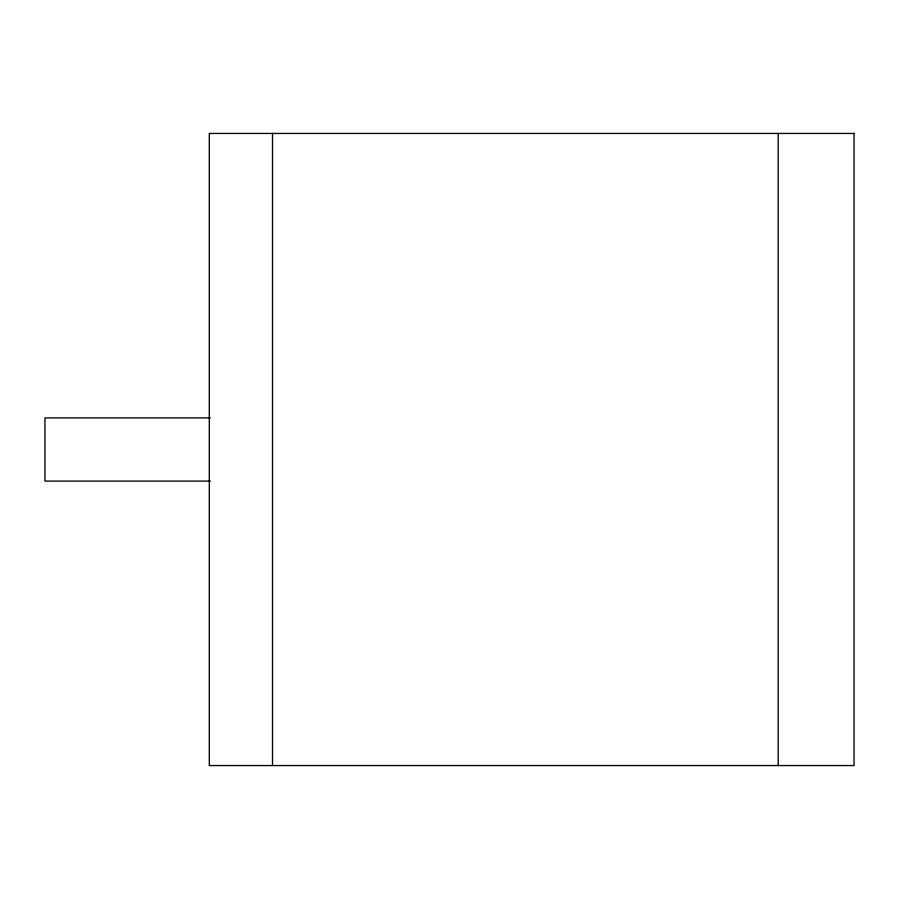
<?xml version="1.0" encoding="UTF-8"?>
<svg xmlns="http://www.w3.org/2000/svg" width="899" height="899" viewBox="0 0 899 899"><rect width="100%" height="100%" fill="white"/><g stroke="black" fill="none" stroke-linecap="round" stroke-linejoin="round"><path stroke-width="1.35" d="M210.49 417.9L44.95 417.9L44.95 481.1L210.49 481.1M778.197 133.445L778.197 765.555M272.509 133.445L272.509 765.555M854.05 133.445L209.298 133.445L209.298 765.555L854.05 765.555L854.05 133.445"/></g></svg>
